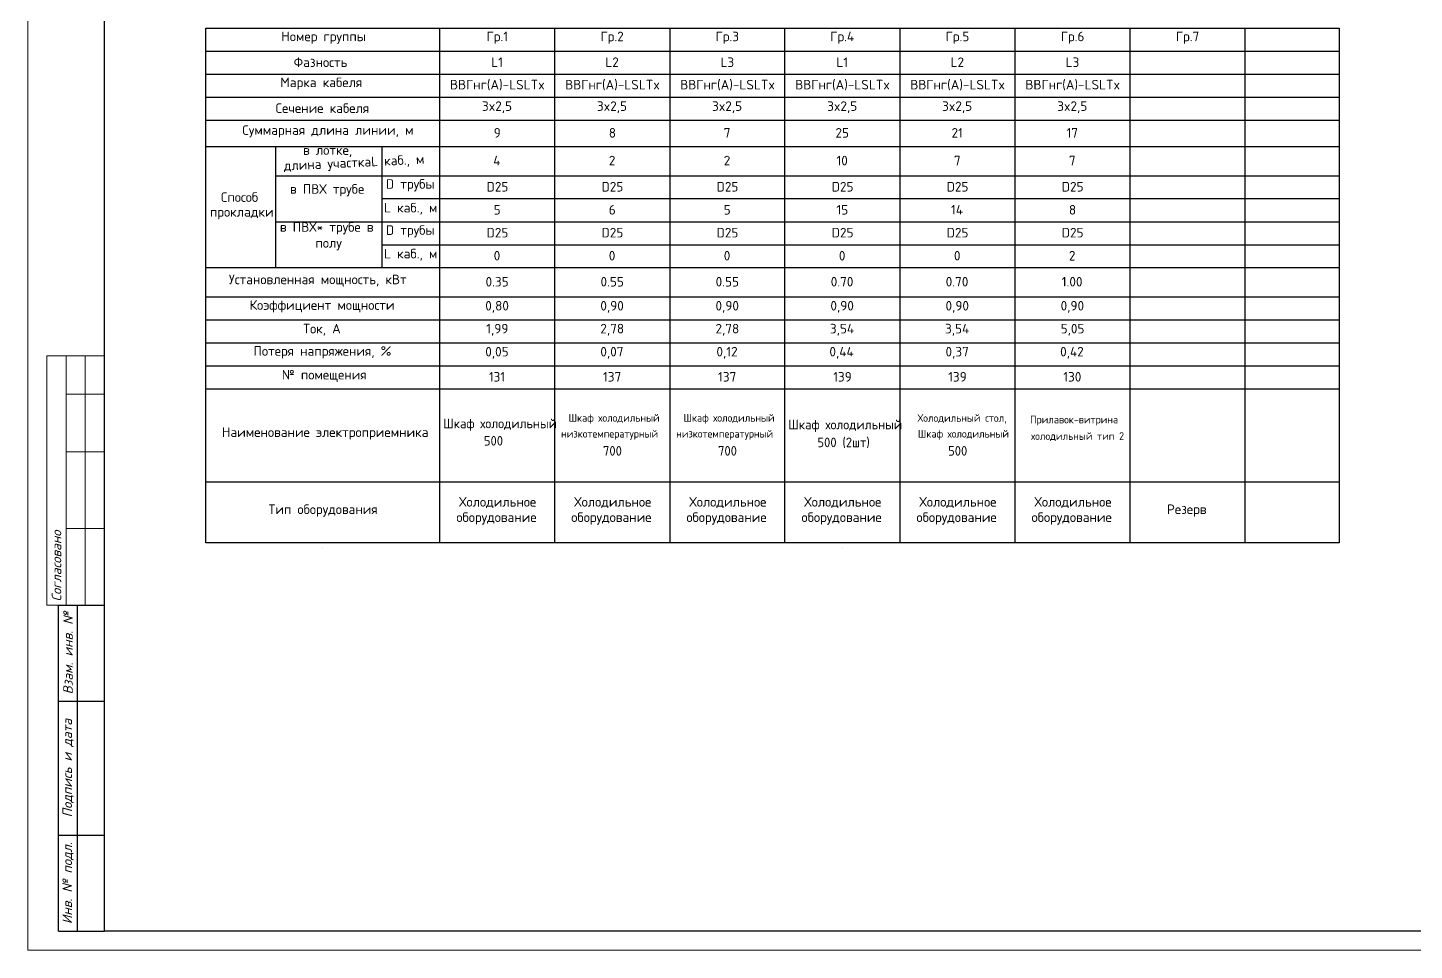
# Model space of a CAD drawing. Header units: millimetres. Extents: x -32 to 417638015, y -35 to 175284279.
# Drawn here: x 416735129 to 416771283, y 175200179 to 175224239 of the extents above; entities that cross this region are included whole.
import ezdxf
from ezdxf.enums import TextEntityAlignment as Align

# ---------------------------------------------------------------- set-up
doc = ezdxf.new("R2010")
doc.units = ezdxf.units.MM
for name, color, linetype in [('PDF _0', 7, 'Continuous'), ('PDF _Текст', 7, 'Continuous'), ('RAMKA', 7, 'Continuous')]:
    doc.layers.add(name, color=color, linetype=linetype)
doc.styles.add('PDF GOST Common', font='GOST_Common.ttf')
doc.styles.add('PDF ISOCPEUR', font='isocpeur.ttf')
doc.styles.add('RAMKA', font='isocpeur.ttf', dxfattribs={"oblique": 15, "height": 5})
doc.styles.get("Standard").update_dxf_attribs({"font": 'arial.ttf'})

# ---------------------------------------------------------------- blocks, each defined once
blk = doc.blocks.new('*U1115')
at = {"lineweight": 20, "transparency": 33554687}
for p, q in [((5, 155), (20, 155)), ((5, 90), (5, 155)), ((10, 90), (10, 155)), ((15, 90), (15, 155)), ((10, 145), (20, 145)), ((10, 130), (20, 130)), ((10, 110), (20, 110)), ((5, 90), (8, 90))]:
    blk.add_line(p, q, dxfattribs=at)
at = {"lineweight": 30, "transparency": 33554687}
for p, q in [((8, 90), (20, 90)), ((8, 5), (8, 90)), ((13, 5), (13, 90)), ((8, 65), (20, 65)), ((8, 30), (20, 30)), ((8, 5), (20, 5))]:
    blk.add_line(p, q, dxfattribs=at)
at = {"lineweight": 5, "transparency": 33554687}
blk.add_lwpolyline([(0, 0), (0, 420), (594, 420), (594, 0)], close=True, dxfattribs=at)
at = {"lineweight": 30, "transparency": 33554687}
blk.add_lwpolyline([(20, 5), (20, 415), (589, 415), (589, 5)], close=True, dxfattribs=at)
at = {"transparency": 33554687, "char_height": 2.5, "rotation": 90, "style": 'RAMKA'}
for s, insert, width, attachment_point in [('Согласовано', (7.5, 91), 40, 4), ('Взам. инв. №', (10.5, 77.5), 25, 5), ('Подпись и дата', (10.5, 47.5), 35, 5), ('Инв. № подл.', (10.5, 17.5), 25, 5)]:
    blk.add_mtext(s, dxfattribs=dict(at, insert=insert, width=width, attachment_point=attachment_point))
at = {"lineweight": 9, "transparency": 33554687, "oblique": 15, "width": 0.9}
blk.add_attdef('ОБЪЕКТ', text='', height=2.5, dxfattribs=at).set_placement((529, 42.5), align=Align.MIDDLE_CENTER)
at = {"transparency": 33554687, "style": 'RAMKA', "oblique": 15, "width": 0.9}
for tag, height, p in [('СТРАНИЦА', 0.00025, (589, 415)), ('ДАТА1', 2.5, (464, 32.5)), ('ДАТА2', 2.5, (464, 27.5)), ('СТАДИЯ', 2.5, (546.5, 25)), ('ЛИСТ', 2.5, (561.5, 25)), ('ЛИСТОВ', 2.5, (579, 25)), ('ДАТА3', 2.5, (464, 22.5)), ('ДАТА4', 2.5, (464, 17.5)), ('ДАТА5', 2.5, (464, 12.5)), ('ДАТА6', 2.5, (464, 7.5))]:
    blk.add_attdef(tag, text='', height=height, dxfattribs=at).set_placement(p, align=Align.MIDDLE_CENTER)
at = {"transparency": 33554687, "style": 'RAMKA', "oblique": 15, "width": 0.9, "flags": 8}
blk.add_attdef('ШИФР', text='', height=5, dxfattribs=at).set_placement((529, 55), align=Align.MIDDLE_CENTER)
at = {"transparency": 33554687, "style": 'RAMKA', "oblique": 15, "width": 0.9}
for tag, p in [('ДОЛЖНОСТЬ1', (405, 32.5)), ('ФИО1', (425, 32.5)), ('ДОЛЖНОСТЬ2', (405, 27.5)), ('ФИО2', (425, 27.5)), ('ДОЛЖНОСТЬ3', (405, 22.5)), ('ФИО3', (425, 22.5)), ('ДОЛЖНОСТЬ4', (405, 17.5)), ('ФИО4', (425, 17.5)), ('ДОЛЖНОСТЬ5', (405, 12.5)), ('ФИО5', (425, 12.5)), ('ДОЛЖНОСТЬ6', (405, 7.5)), ('ФИО6', (425, 7.5))]:
    blk.add_attdef(tag, text='', height=2.5, dxfattribs=at).set_placement(p, align=Align.MIDDLE_LEFT)
at = {"lineweight": 9, "transparency": 33554687, "oblique": 15, "width": 0.9, "flags": 128}
blk.add_attdef('НАИМЕНОВАНИЕ', text='', height=2.5, dxfattribs=at).set_placement((504, 12.5), align=Align.MIDDLE_CENTER)
at = {"lineweight": 13, "transparency": 33554687, "oblique": 15, "width": 0.9, "flags": 15}
blk.add_attdef('КОМПАНИЯ', text='', height=2.5, dxfattribs=at).set_placement((564, 12.5), align=Align.MIDDLE_CENTER)
at = {"transparency": 33554687, "style": 'RAMKA', "oblique": 15, "width": 0.9, "flags": 8}
blk.add_attdef('ФОРМАТЛИСТА', text='', height=2.5, dxfattribs=at).set_placement((560, 2.5), align=Align.MIDDLE_LEFT)

msp = doc.modelspace()

# ---------------------------------------------------------------- linework, layer by layer
at = {"layer": 'PDF _0', "lineweight": 25}
for points in [[(416769321, 175210802), (416739769, 175210802), (416739769, 175224230), (416769321, 175224230)], [(416745865, 175224230), (416745865, 175210802)], [(416748866, 175224230), (416748866, 175210802)], [(416751868, 175224230), (416751868, 175210802)], [(416754865, 175224230), (416754865, 175210802)], [(416757867, 175224230), (416757867, 175210802)], [(416760868, 175224230), (416760868, 175210802)], [(416763865, 175224230), (416763865, 175210802)], [(416766867, 175224230), (416766867, 175210802)], [(416769322, 175224230), (416769322, 175210802)], [(416739769, 175223629), (416769321, 175223629)], [(416739769, 175223028), (416769321, 175223028)], [(416739769, 175222427), (416769321, 175222427)], [(416739769, 175221830), (416769321, 175221830)], [(416739769, 175221140), (416769321, 175221140)], [(416741589, 175221140), (416741589, 175217982)], [(416744366, 175221140), (416744366, 175217982)], [(416741589, 175220378), (416769321, 175220378)], [(416744366, 175219781), (416769321, 175219781)], [(416741589, 175219180), (416769321, 175219180)], [(416744366, 175218579), (416769321, 175218579)], [(416739769, 175217982), (416769321, 175217982)], [(416739769, 175217224), (416769321, 175217224)], [(416739769, 175216623), (416769321, 175216623)], [(416739769, 175216022), (416769321, 175216022)], [(416739769, 175215425), (416769321, 175215425)], [(416739769, 175214824), (416769321, 175214824)], [(416739769, 175212394), (416769321, 175212394)]]:
    msp.add_lwpolyline(points, dxfattribs=at)

# ---------------------------------------------------------------- block references
at = {"layer": 'RAMKA', "transparency": 33554687, "xscale": 100, "yscale": 100, "zscale": 100}
msp.add_blockref('*U1115', (416735129, 175200179), dxfattribs=at)

# ---------------------------------------------------------------- texts
at = {"layer": 'PDF _Текст', "attachment_point": 4}
for s, insert, char_height, style in [('Номер группы', (416741742, 175223978), 250.01, 'PDF ISOCPEUR'), ('Гр.1', (416747093, 175223978), 250, 'PDF ISOCPEUR'), ('Гр.2', (416750064, 175223978), 250, 'PDF ISOCPEUR'), ('Гр.3', (416753066, 175223978), 250, 'PDF ISOCPEUR'), ('Гр.4', (416756055, 175223978), 250, 'PDF ISOCPEUR'), ('Гр.5', (416759065, 175223978), 250, 'PDF ISOCPEUR'), ('Гр.6', (416762066, 175223978), 250, 'PDF ISOCPEUR'), ('Гр.7', (416765067, 175223978), 250, 'PDF ISOCPEUR'), ('Фазность', (416742063, 175223339), 250, 'PDF ISOCPEUR'), ('L1', (416747215, 175223339), 250, 'PDF ISOCPEUR'), ('L2', (416750191, 175223339), 250, 'PDF ISOCPEUR'), ('L3', (416753193, 175223339), 250, 'PDF ISOCPEUR'), ('L1', (416756216, 175223339), 250, 'PDF ISOCPEUR'), ('L2', (416759192, 175223339), 250, 'PDF ISOCPEUR'), ('L3', (416762193, 175223339), 250, 'PDF ISOCPEUR'), ('Марка кабеля', (416741716, 175222780), 250.01, 'PDF ISOCPEUR'), ('ВВГнг(A)-LSLTx', (416746140, 175222742), 250.01, 'PDF ISOCPEUR'), ('ВВГнг(A)-LSLTx', (416749142, 175222742), 250.01, 'PDF ISOCPEUR'), ('ВВГнг(A)-LSLTx', (416752143, 175222742), 250.01, 'PDF ISOCPEUR'), ('ВВГнг(A)-LSLTx', (416755140, 175222742), 250.01, 'PDF ISOCPEUR'), ('ВВГнг(A)-LSLTx', (416758142, 175222742), 250.01, 'PDF ISOCPEUR'), ('ВВГнг(A)-LSLTx', (416761143, 175222742), 250.01, 'PDF ISOCPEUR'), ('Сечение кабеля', (416741593, 175222141), 250.01, 'PDF ISOCPEUR'), ('3x2,5', (416746974, 175222166), 250, 'PDF ISOCPEUR'), ('3x2,5', (416749971, 175222166), 250, 'PDF ISOCPEUR'), ('3x2,5', (416752973, 175222166), 250, 'PDF ISOCPEUR'), ('3x2,5', (416755974, 175222166), 250, 'PDF ISOCPEUR'), ('3x2,5', (416758971, 175222166), 250, 'PDF ISOCPEUR'), ('3x2,5', (416761973, 175222166), 250, 'PDF ISOCPEUR'), ('Суммарная длина линии, м', (416740726, 175221536), 250.01, 'PDF ISOCPEUR'), ('9', (416747279, 175221497), 250, 'PDF ISOCPEUR'), ('8', (416750280, 175221497), 250, 'PDF ISOCPEUR'), ('7', (416753278, 175221497), 250, 'PDF ISOCPEUR'), ('25', (416756190, 175221497), 250, 'PDF ISOCPEUR'), ('21', (416759217, 175221497), 250, 'PDF ISOCPEUR'), ('17', (416762214, 175221497), 250, 'PDF ISOCPEUR'), ('86.5000', (416768090, 175221483), 0.999, 'PDF ISOCPEUR'), ('в лотке,', (416742309, 175221019), 250, 'PDF ISOCPEUR'), ('4', (416747266, 175220774), 250, 'PDF ISOCPEUR'), ('2', (416750280, 175220774), 250, 'PDF ISOCPEUR'), ('2', (416753278, 175220774), 250, 'PDF ISOCPEUR'), ('10', (416756216, 175220774), 250, 'PDF ISOCPEUR'), ('7', (416759280, 175220774), 250, 'PDF ISOCPEUR'), ('7', (416762278, 175220774), 250, 'PDF ISOCPEUR'), ('32.0000', (416768090, 175220759), 0.999, 'PDF ISOCPEUR'), ('Способ', (416740167, 175219821), 250, 'PDF ISOCPEUR'), ('в ПВХ трубе', (416741966, 175219999), 250.01, 'PDF ISOCPEUR'), ('D трубы', (416744468, 175220130), 250, 'PDF ISOCPEUR'), ('D25', (416747093, 175220092), 250, 'PDF ISOCPEUR'), ('D25', (416750090, 175220092), 250, 'PDF ISOCPEUR'), ('D25', (416753091, 175220092), 250, 'PDF ISOCPEUR'), ('D25', (416756093, 175220092), 250, 'PDF ISOCPEUR'), ('D25', (416759090, 175220092), 250, 'PDF ISOCPEUR'), ('D25', (416762091, 175220092), 250, 'PDF ISOCPEUR'), ('L каб., м', (416744421, 175219516), 250, 'PDF ISOCPEUR'), ('5', (416747279, 175219491), 250, 'PDF ISOCPEUR'), ('6', (416750280, 175219491), 250, 'PDF ISOCPEUR'), ('5', (416753278, 175219491), 250, 'PDF ISOCPEUR'), ('15', (416756216, 175219491), 250, 'PDF ISOCPEUR'), ('14', (416759204, 175219491), 250, 'PDF ISOCPEUR'), ('8', (416762278, 175219491), 250, 'PDF ISOCPEUR'), ('прокладки', (416739879, 175219402), 250, 'PDF ISOCPEUR'), ('52.5000', (416768090, 175219481), 0.999, 'PDF ISOCPEUR'), ('в ПВХ* трубе в', (416741704, 175219008), 250.01, 'PDF ISOCPEUR'), ('D трубы', (416744468, 175218928), 250, 'PDF ISOCPEUR'), ('D25', (416747093, 175218894), 250, 'PDF ISOCPEUR'), ('D25', (416750090, 175218894), 250, 'PDF ISOCPEUR'), ('D25', (416753091, 175218894), 250, 'PDF ISOCPEUR'), ('D25', (416756093, 175218894), 250, 'PDF ISOCPEUR'), ('D25', (416759090, 175218894), 250, 'PDF ISOCPEUR'), ('D25', (416762091, 175218894), 250, 'PDF ISOCPEUR'), ('полу', (416742631, 175218593), 250, 'PDF ISOCPEUR'), ('L каб., м', (416744421, 175218318), 250, 'PDF ISOCPEUR'), ('0', (416747279, 175218293), 250, 'PDF ISOCPEUR'), ('0', (416750280, 175218293), 250, 'PDF ISOCPEUR'), ('0', (416753278, 175218293), 250, 'PDF ISOCPEUR'), ('0', (416756279, 175218293), 250, 'PDF ISOCPEUR'), ('0', (416759280, 175218293), 250, 'PDF ISOCPEUR'), ('2', (416762278, 175218293), 250, 'PDF ISOCPEUR'), ('Установленная мощность, кВт', (416740374, 175217641), 250.01, 'PDF ISOCPEUR'), ('0.35', (416747067, 175217615), 250, 'PDF ISOCPEUR'), ('0.55', (416750064, 175217615), 250, 'PDF ISOCPEUR'), ('0.55', (416753066, 175217615), 250, 'PDF ISOCPEUR'), ('0.70', (416756067, 175217615), 250, 'PDF ISOCPEUR'), ('0.70', (416759065, 175217615), 250, 'PDF ISOCPEUR'), ('1.00', (416762091, 175217615), 250, 'PDF ISOCPEUR'), ('3.8500', (416768090, 175217601), 0.999, 'PDF ISOCPEUR'), ('Коэффициент мощности', (416740916, 175216972), 250.01, 'PDF ISOCPEUR'), ('0,80', (416747059, 175216959), 250, 'PDF ISOCPEUR'), ('0,90', (416750060, 175216959), 250, 'PDF ISOCPEUR'), ('0,90', (416753062, 175216959), 250, 'PDF ISOCPEUR'), ('0,90', (416756059, 175216959), 250, 'PDF ISOCPEUR'), ('0,90', (416759060, 175216959), 250, 'PDF ISOCPEUR'), ('0,90', (416762062, 175216959), 250, 'PDF ISOCPEUR'), ('0.8500', (416768090, 175216924), 0.999, 'PDF ISOCPEUR'), ('Ток, А', (416742313, 175216362), 250, 'PDF ISOCPEUR'), ('1,99', (416747084, 175216362), 250, 'PDF ISOCPEUR'), ('2,78', (416750060, 175216362), 250, 'PDF ISOCPEUR'), ('2,78', (416753062, 175216362), 250, 'PDF ISOCPEUR'), ('3,54', (416756046, 175216362), 250, 'PDF ISOCPEUR'), ('3,54', (416759048, 175216362), 250, 'PDF ISOCPEUR'), ('5,05', (416762062, 175216362), 250, 'PDF ISOCPEUR'), ('6,88', (416768094, 175216323), 0.999, 'PDF ISOCPEUR'), ('Потеря напряжения, %', (416741014, 175215774), 250.01, 'PDF ISOCPEUR'), ('0,05', (416747059, 175215761), 250, 'PDF ISOCPEUR'), ('0,07', (416750060, 175215761), 250, 'PDF ISOCPEUR'), ('0,12', (416753087, 175215761), 250, 'PDF ISOCPEUR'), ('0,44', (416756033, 175215761), 250, 'PDF ISOCPEUR'), ('0,37', (416759060, 175215761), 250, 'PDF ISOCPEUR'), ('0,42', (416762049, 175215761), 250, 'PDF ISOCPEUR'), ('№ помещения', (416741754, 175215156), 250.01, 'PDF ISOCPEUR'), ('131', (416747152, 175215135), 250, 'PDF ISOCPEUR'), ('137', (416750128, 175215135), 250, 'PDF ISOCPEUR'), ('137', (416753129, 175215135), 250, 'PDF ISOCPEUR'), ('139', (416756131, 175215135), 250, 'PDF ISOCPEUR'), ('139', (416759128, 175215135), 250, 'PDF ISOCPEUR'), ('130', (416762130, 175215135), 250, 'PDF ISOCPEUR'), ('Шкаф холодильный', (416749232, 175214038), 200, 'PDF GOST Common'), ('Шкаф холодильный', (416752229, 175214038), 200, 'PDF GOST Common'), ('Холодильный стол,', (416758332, 175214038), 200, 'PDF GOST Common'), ('Наименование электроприемника', (416740192, 175213657), 250.01, 'PDF ISOCPEUR'), ('Шкаф холодильный', (416745960, 175213885), 250.01, 'PDF GOST Common'), ('Шкаф холодильный', (416754960, 175213856), 250.01, 'PDF GOST Common'), ('Прилавок-витрина', (416761266, 175213993), 200, 'PDF GOST Common'), ('500', (416747023, 175213466), 250, 'PDF GOST Common'), ('низкотемпературный', (416749037, 175213623), 200, 'PDF GOST Common'), ('низкотемпературный', (416752038, 175213623), 200, 'PDF GOST Common'), ('500 (2шт)', (416755720, 175213412), 250, 'PDF GOST Common'), ('Шкаф холодильный', (416758340, 175213623), 200, 'PDF GOST Common'), ('холодильный тип 2', (416761292, 175213574), 200, 'PDF GOST Common'), ('700', (416750128, 175213204), 250, 'PDF GOST Common'), ('700', (416753129, 175213204), 250, 'PDF GOST Common'), ('500', (416759128, 175213204), 250, 'PDF GOST Common'), ('Холодильное', (416746377, 175211854), 250.01, 'PDF ISOCPEUR'), ('Холодильное', (416749379, 175211854), 250.01, 'PDF ISOCPEUR'), ('Холодильное', (416752380, 175211854), 250.01, 'PDF ISOCPEUR'), ('Холодильное', (416755377, 175211854), 250.01, 'PDF ISOCPEUR'), ('Холодильное', (416758379, 175211854), 250.01, 'PDF ISOCPEUR'), ('Холодильное', (416761380, 175211854), 250.01, 'PDF ISOCPEUR'), ('Тип оборудования', (416741407, 175211646), 250.01, 'PDF ISOCPEUR'), ('Резерв', (416764835, 175211646), 250, 'PDF ISOCPEUR'), ('оборудование', (416746305, 175211439), 250.01, 'PDF ISOCPEUR'), ('оборудование', (416749302, 175211439), 250.01, 'PDF ISOCPEUR'), ('оборудование', (416752304, 175211439), 250.01, 'PDF ISOCPEUR'), ('оборудование', (416755305, 175211439), 250.01, 'PDF ISOCPEUR'), ('оборудование', (416758303, 175211439), 250.01, 'PDF ISOCPEUR'), ('оборудование', (416761304, 175211439), 250.01, 'PDF ISOCPEUR')]:
    msp.add_mtext(s, dxfattribs=dict(at, insert=insert, char_height=char_height, style=style))
at = {"layer": 'PDF _Текст', "insert": (416741805, 175220604), "char_height": 250.01, "attachment_point": 4, "rotation": 2.7843, "style": 'PDF ISOCPEUR'}
msp.add_mtext('длина участкаL каб., м', dxfattribs=at)
at = {"layer": 'PDF _Текст', "color": 7, "true_color": 0xfafafa, "char_height": 0.999, "attachment_point": 4, "style": 'PDF ISOCPEUR'}
for s, insert in [('Коэф спроса', (416742813, 175210675)), ('0,40', (416747364, 175210675)), ('0,15', (416750365, 175210675)), ('0,50', (416753366, 175210675)), ('0,20', (416756364, 175210675)), ('0,20', (416759365, 175210675)), ('0,20', (416762367, 175210675)), ('0,15', (416765364, 175210675)), ('0,25', (416768094, 175210675)), ('Полная расчетная мощность', (416742808, 175210256)), ('0,14', (416747364, 175210447)), ('0,18', (416747364, 175210256)), ('0,08', (416750365, 175210447)), ('0,09', (416750365, 175210256)), ('0,28', (416753366, 175210447)), ('0,31', (416753366, 175210256)), ('0,14', (416756364, 175210447)), ('0,16', (416756364, 175210256)), ('0,14', (416759365, 175210447)), ('0,16', (416759365, 175210256)), ('0,20', (416762367, 175210447)), ('0,22', (416762367, 175210256)), ('####', (416765364, 175210447)), ('####', (416765364, 175210256)), ('0.9775', (416768090, 175210447)), ('1.1056', (416768094, 175210256))]:
    msp.add_mtext(s, dxfattribs=dict(at, insert=insert))

doc.saveas('drawing.dxf')
